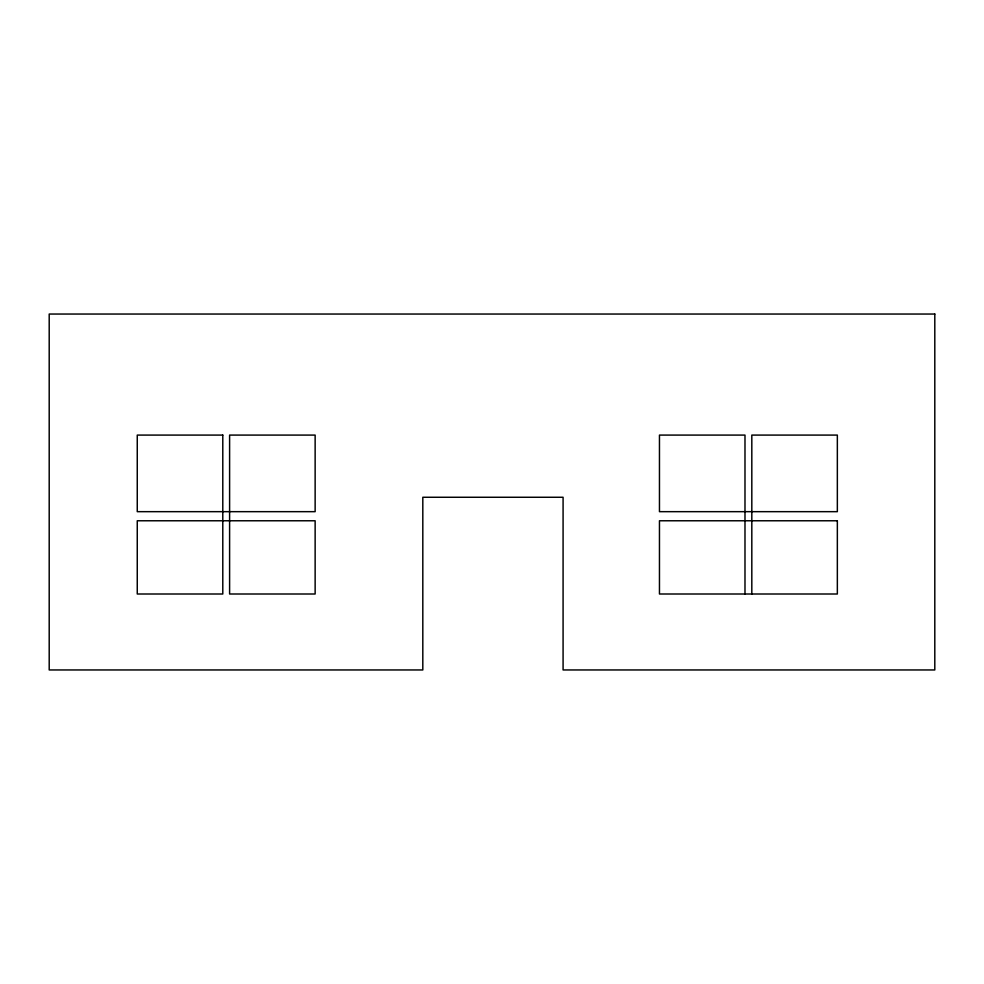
<?xml version="1.0" encoding="UTF-8"?>
<svg xmlns="http://www.w3.org/2000/svg" width="984" height="984" viewBox="0 0 984 984"><rect width="100%" height="100%" fill="white"/><g stroke="black" fill="none" stroke-linecap="round" stroke-linejoin="round"><path stroke-width="1.48" d="M751.813 594.004L751.813 435.088L837.347 435.088L837.347 511.668L659.464 511.668L659.464 435.088L744.986 435.088L744.986 594.004M934.8 314.044L49.2 314.044L49.2 669.956L422.812 669.956L422.812 497.264L563.082 497.264L563.082 669.956L934.8 669.956L934.8 314.044M222.79 435.088L137.256 435.088L137.256 511.668L315.138 511.668L315.138 435.088L229.604 435.088L229.604 594.004L315.138 594.004L315.138 520.77L137.256 520.77L137.256 594.004L222.79 594.004L222.79 435.088M837.347 520.77L659.464 520.77L659.464 594.004L837.347 594.004L837.347 520.77"/></g></svg>
